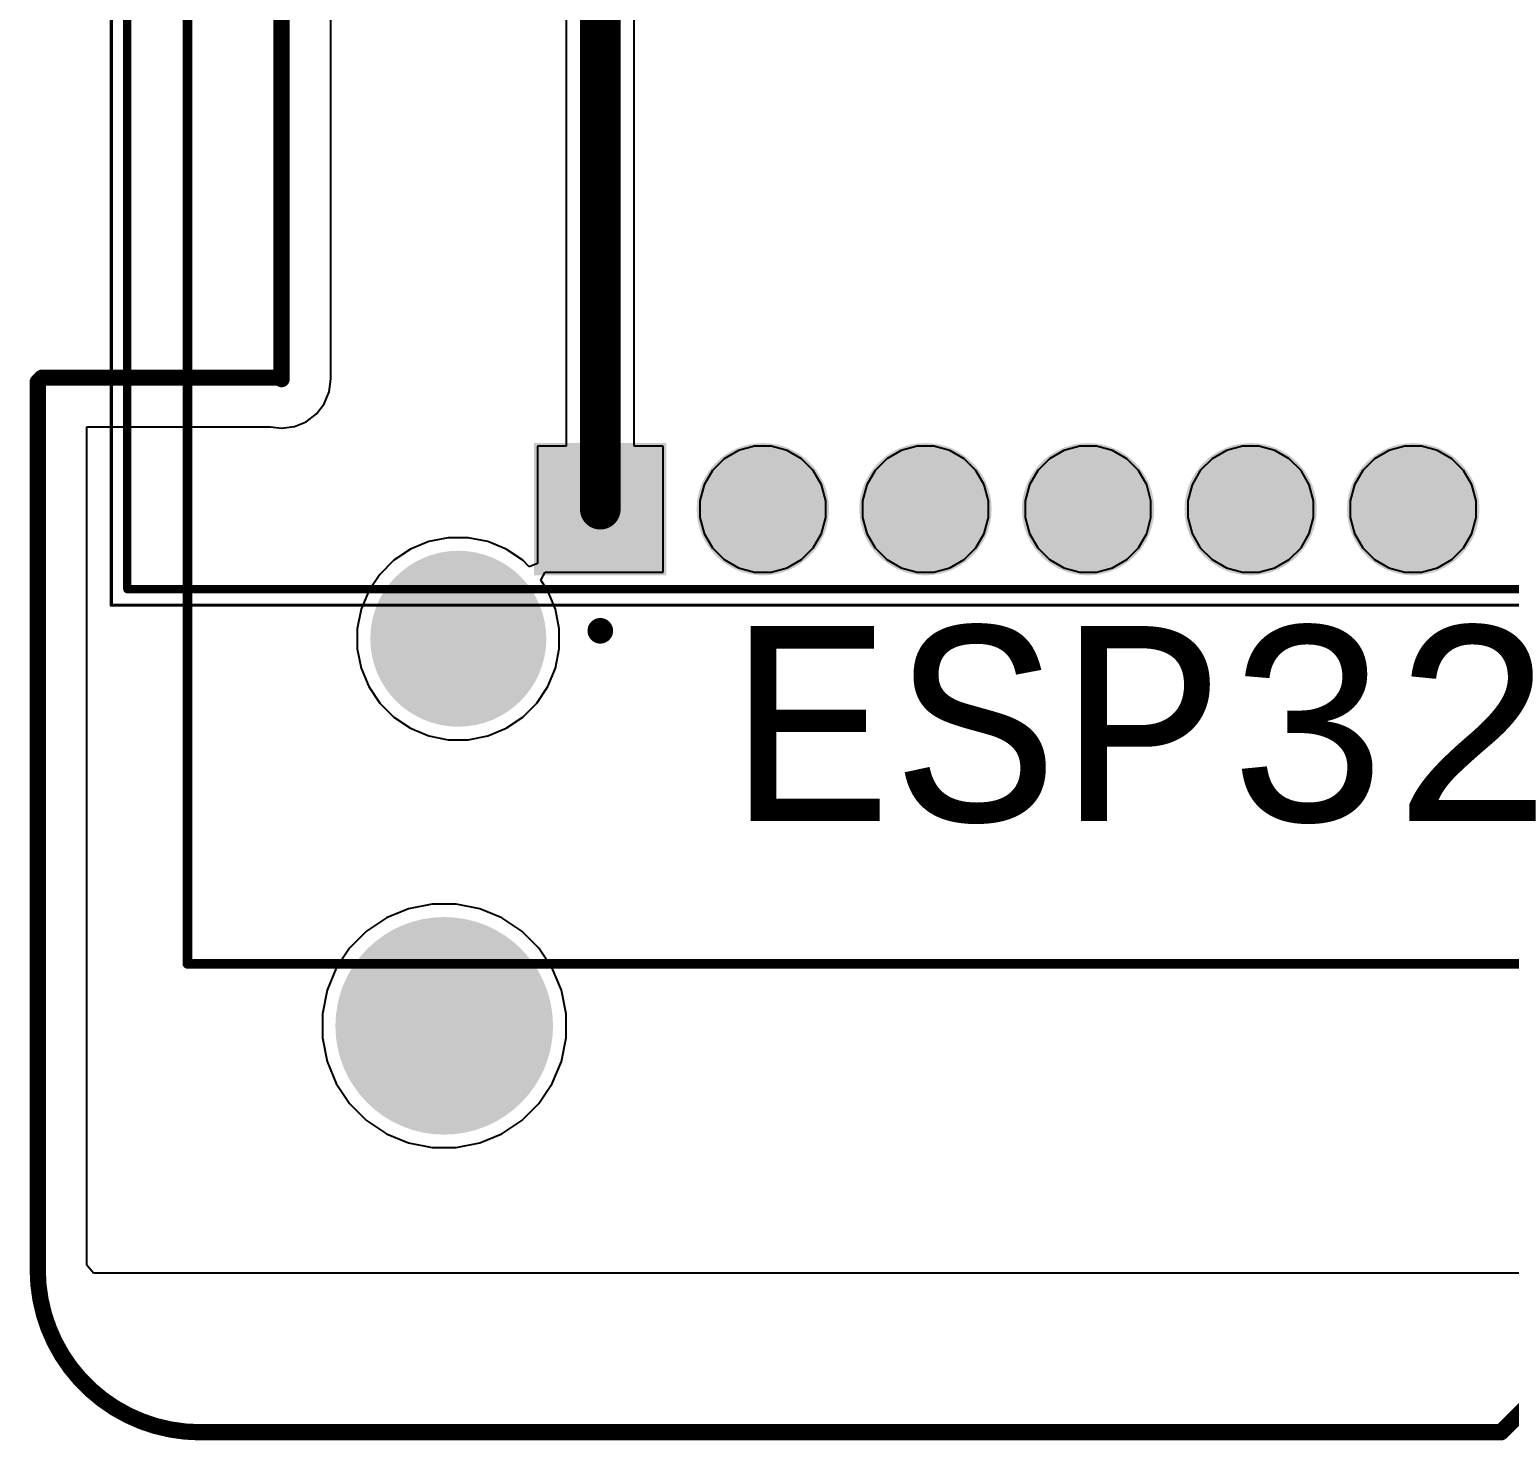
# Model space of a CAD drawing. Header units: inches. Extents: x -0.01 to 8.25, y -0.01 to 4.91.
# Drawn here: x -0.005 to 0.905, y -0.005 to 0.863 of the extents above; entities that cross this region are included whole.
import ezdxf

# ---------------------------------------------------------------- set-up
doc = ezdxf.new("R2010")
doc.units = ezdxf.units.IN
doc.header["$MEASUREMENT"] = 0
for name, color, linetype in [('Board', 6, 'Continuous'), ('Bottom Layer', 5, 'Continuous'), ('Bottom Solder', 6, 'Continuous'), ('Multi-Layer', 9, 'Continuous'), ('Pad Holes', 156, 'Continuous'), ('Top Assembly', 56, 'Continuous'), ('Top Courtyard', 56, 'Continuous'), ('Top Layer', 1, 'Continuous'), ('Top Overlay', 2, 'Continuous'), ('Top Solder', 216, 'Continuous')]:
    doc.layers.add(name, color=color, linetype=linetype)
doc.styles.add('Consolas', font='', dxfattribs={"height": 0.2})
doc.styles.get('Consolas').set_extended_font_data('Consolas')

# ---------------------------------------------------------------- blocks, each defined once
blk = doc.blocks.new('MODULE_ESP32_DEVKITC_32D_37')
at = {"layer": 'Bottom Layer'}
blk.add_hatch(color=5, dxfattribs=at).paths.add_polyline_path([(-0.53071, 0.80866), (-0.46929, 0.80866), (-0.46929, 0.74724), (-0.53071, 0.74724)])
h = blk.add_hatch(color=5, dxfattribs=at)
edge = h.paths.add_edge_path()
edge.add_arc((-0.5, 0.67795), 0.03071, 0, 360)
h = blk.add_hatch(color=5, dxfattribs=at)
edge = h.paths.add_edge_path()
edge.add_arc((-0.5, 0.57795), 0.03071, 0, 360)
h = blk.add_hatch(color=5, dxfattribs=at)
edge = h.paths.add_edge_path()
edge.add_arc((-0.5, 0.47795), 0.03071, 0, 360)
h = blk.add_hatch(color=5, dxfattribs=at)
edge = h.paths.add_edge_path()
edge.add_arc((-0.5, 0.37795), 0.03071, 0, 360)
h = blk.add_hatch(color=5, dxfattribs=at)
edge = h.paths.add_edge_path()
edge.add_arc((-0.5, 0.27795), 0.03071, 0, 360)
at = {"layer": 'Bottom Solder'}
blk.add_hatch(color=6, dxfattribs=at).paths.add_polyline_path([(-0.54071, 0.81866), (-0.45929, 0.81866), (-0.45929, 0.73724), (-0.54071, 0.73724)])
h = blk.add_hatch(color=6, dxfattribs=at)
edge = h.paths.add_edge_path()
edge.add_arc((-0.5, 0.67795), 0.04071, 0, 360)
h = blk.add_hatch(color=6, dxfattribs=at)
edge = h.paths.add_edge_path()
edge.add_arc((-0.5, 0.57795), 0.04071, 0, 360)
h = blk.add_hatch(color=6, dxfattribs=at)
edge = h.paths.add_edge_path()
edge.add_arc((-0.5, 0.47795), 0.04071, 0, 360)
h = blk.add_hatch(color=6, dxfattribs=at)
edge = h.paths.add_edge_path()
edge.add_arc((-0.5, 0.37795), 0.04071, 0, 360)
h = blk.add_hatch(color=6, dxfattribs=at)
edge = h.paths.add_edge_path()
edge.add_arc((-0.5, 0.27795), 0.04071, 0, 360)
at = {"layer": 'Multi-Layer'}
h = blk.add_hatch(color=9, dxfattribs=at)
edge = h.paths.add_edge_path()
edge.add_arc((-0.5, 0.67795), 0.03071, 0, 360)
h = blk.add_hatch(color=9, dxfattribs=at)
edge = h.paths.add_edge_path()
edge.add_arc((-0.5, 0.57795), 0.03071, 0, 360)
h = blk.add_hatch(color=9, dxfattribs=at)
edge = h.paths.add_edge_path()
edge.add_arc((-0.5, 0.47795), 0.03071, 0, 360)
h = blk.add_hatch(color=9, dxfattribs=at)
edge = h.paths.add_edge_path()
edge.add_arc((-0.5, 0.37795), 0.03071, 0, 360)
h = blk.add_hatch(color=9, dxfattribs=at)
edge = h.paths.add_edge_path()
edge.add_arc((-0.5, 0.27795), 0.03071, 0, 360)
at = {"layer": 'Pad Holes'}
h = blk.add_hatch(color=7, dxfattribs=at)
edge = h.paths.add_edge_path()
edge.add_arc((-0.5, 0.77795), 0.02047, 0, 360)
h = blk.add_hatch(color=7, dxfattribs=at)
edge = h.paths.add_edge_path()
edge.add_arc((-0.5, 0.67795), 0.02047, 0, 360)
h = blk.add_hatch(color=7, dxfattribs=at)
edge = h.paths.add_edge_path()
edge.add_arc((-0.5, 0.57795), 0.02047, 0, 360)
h = blk.add_hatch(color=7, dxfattribs=at)
edge = h.paths.add_edge_path()
edge.add_arc((-0.5, 0.47795), 0.02047, 0, 360)
h = blk.add_hatch(color=7, dxfattribs=at)
edge = h.paths.add_edge_path()
edge.add_arc((-0.5, 0.37795), 0.02047, 0, 360)
h = blk.add_hatch(color=7, dxfattribs=at)
edge = h.paths.add_edge_path()
edge.add_arc((-0.5, 0.27795), 0.02047, 0, 360)
at = {"layer": 'Top Layer'}
blk.add_hatch(color=1, dxfattribs=at).paths.add_polyline_path([(-0.53071, 0.80866), (-0.46929, 0.80866), (-0.46929, 0.74724), (-0.53071, 0.74724)])
h = blk.add_hatch(color=1, dxfattribs=at)
edge = h.paths.add_edge_path()
edge.add_arc((-0.5, 0.67795), 0.03071, 0, 360)
h = blk.add_hatch(color=1, dxfattribs=at)
edge = h.paths.add_edge_path()
edge.add_arc((-0.5, 0.57795), 0.03071, 0, 360)
h = blk.add_hatch(color=1, dxfattribs=at)
edge = h.paths.add_edge_path()
edge.add_arc((-0.5, 0.47795), 0.03071, 0, 360)
h = blk.add_hatch(color=1, dxfattribs=at)
edge = h.paths.add_edge_path()
edge.add_arc((-0.5, 0.37795), 0.03071, 0, 360)
h = blk.add_hatch(color=1, dxfattribs=at)
edge = h.paths.add_edge_path()
edge.add_arc((-0.5, 0.27795), 0.03071, 0, 360)
at = {"layer": 'Top Solder'}
blk.add_hatch(color=216, dxfattribs=at).paths.add_polyline_path([(-0.54071, 0.81866), (-0.45929, 0.81866), (-0.45929, 0.73724), (-0.54071, 0.73724)])
h = blk.add_hatch(color=216, dxfattribs=at)
edge = h.paths.add_edge_path()
edge.add_arc((-0.5, 0.67795), 0.04071, 0, 360)
h = blk.add_hatch(color=216, dxfattribs=at)
edge = h.paths.add_edge_path()
edge.add_arc((-0.5, 0.57795), 0.04071, 0, 360)
h = blk.add_hatch(color=216, dxfattribs=at)
edge = h.paths.add_edge_path()
edge.add_arc((-0.5, 0.47795), 0.04071, 0, 360)
h = blk.add_hatch(color=216, dxfattribs=at)
edge = h.paths.add_edge_path()
edge.add_arc((-0.5, 0.37795), 0.04071, 0, 360)
h = blk.add_hatch(color=216, dxfattribs=at)
edge = h.paths.add_edge_path()
edge.add_arc((-0.5, 0.27795), 0.04071, 0, 360)
at = {"layer": 'Top Assembly'}
for points in [[(-0.54921, 1.0689, 0.005, 0.005, 0), (0.54921, 1.0689, 0.005, 0.005, 0)], [(-0.54921, 1.0689, 0.005, 0.005, 0), (-0.54921, -1.07283, 0.005, 0.005, 0)]]:
    blk.add_lwpolyline(points, format="xyseb", dxfattribs=at)
for points in [[(-0.55046, 1.0689, 0.0025, 0.0025, 1), (-0.54796, 1.0689, 0.0025, 0.0025, 1)], [(-0.55046, 1.0689, 0.0025, 0.0025, 1), (-0.54796, 1.0689, 0.0025, 0.0025, 1)], [(-0.57087, 0.77795, 0.00787, 0.00787, 1), (-0.57874, 0.77795, 0.00787, 0.00787, 1)], [(-0.58071, 0.77795, 0.00394, 0.00394, 1), (-0.57677, 0.77795, 0.00394, 0.00394, 1)], [(-0.57283, 0.77795, 0.00394, 0.00394, 1), (-0.5689, 0.77795, 0.00394, 0.00394, 1)]]:
    blk.add_lwpolyline(points, format="xyseb", close=True, dxfattribs=at)
at = {"layer": 'Top Courtyard'}
for points in [[(-0.55906, 1.07874, 0.00197, 0.00197, 0), (0.55906, 1.07874, 0.00197, 0.00197, 0)], [(-0.55906, 1.07874, 0.00197, 0.00197, 0), (-0.55906, -1.08268, 0.00197, 0.00197, 0)]]:
    blk.add_lwpolyline(points, format="xyseb", dxfattribs=at)
blk.add_lwpolyline([(-0.55955, 1.07874, 0.000984, 0.000984, 1), (-0.55856, 1.07874, 0.000984, 0.000984, 1)], format="xyseb", close=True, dxfattribs=at)
blk.add_lwpolyline([(-0.55955, 1.07874, 0.000984, 0.000984, 1), (-0.55856, 1.07874, 0.000984, 0.000984, 1)], format="xyseb", close=True, dxfattribs=at)
at = {"layer": 'Top Overlay'}
for points in [[(-0.54921, 1.0689, 0.005, 0.005, 0), (-0.54921, -1.07283, 0.005, 0.005, 0)], [(-0.54921, 1.0689, 0.005, 0.005, 0), (0.54921, 1.0689, 0.005, 0.005, 0)]]:
    blk.add_lwpolyline(points, format="xyseb", dxfattribs=at)
for points in [[(-0.55046, 1.0689, 0.0025, 0.0025, 1), (-0.54796, 1.0689, 0.0025, 0.0025, 1)], [(-0.55046, 1.0689, 0.0025, 0.0025, 1), (-0.54796, 1.0689, 0.0025, 0.0025, 1)], [(-0.57087, 0.77795, 0.00787, 0.00787, 1), (-0.57874, 0.77795, 0.00787, 0.00787, 1)], [(-0.58071, 0.77795, 0.00394, 0.00394, 1), (-0.57677, 0.77795, 0.00394, 0.00394, 1)], [(-0.57283, 0.77795, 0.00394, 0.00394, 1), (-0.5689, 0.77795, 0.00394, 0.00394, 1)]]:
    blk.add_lwpolyline(points, format="xyseb", close=True, dxfattribs=at)
blk = doc.blocks.new('RPI_ZERO_W_38')
at = {"layer": 'Pad Holes'}
h = blk.add_hatch(color=7, dxfattribs=at)
edge = h.paths.add_edge_path()
edge.add_arc((-2.28346, 0), 0.05413, 0, 360)
at = {"layer": 'Top Overlay'}
for points in [[(-2.45, -0.2, 0.006, 0.006, 0), (-2.45, 1.05, 0.006, 0.006, 0)], [(-2.45, -0.2, 0.006, 0.006, 0), (0.2, -0.2, 0.006, 0.006, 0)]]:
    blk.add_lwpolyline(points, format="xyseb", dxfattribs=at)
blk.add_lwpolyline([(-2.4515, -0.2, 0.003, 0.003, 1), (-2.4485, -0.2, 0.003, 0.003, 1)], format="xyseb", close=True, dxfattribs=at)
blk.add_lwpolyline([(-2.4515, -0.2, 0.003, 0.003, 1), (-2.4485, -0.2, 0.003, 0.003, 1)], format="xyseb", close=True, dxfattribs=at)

msp = doc.modelspace()

# ---------------------------------------------------------------- hatches: boundary and pattern name
at = {"layer": 'Bottom Solder'}
msp.add_hatch(color=6, dxfattribs=at).paths.add_polyline_path([(0.255, 0.26), (0.245, 0.26), (0.24, 0.255), (0.24, 0.245), (0.245, 0.24), (0.255, 0.24), (0.26, 0.245), (0.26, 0.255)])
at = {"layer": 'Pad Holes'}
h = msp.add_hatch(color=7, dxfattribs=at)
edge = h.paths.add_edge_path()
edge.add_arc((0.25, 0.25), 0.06693, 0, 360)
at = {"layer": 'Top Solder'}
msp.add_hatch(color=216, dxfattribs=at).paths.add_polyline_path([(0.255, 0.26), (0.245, 0.26), (0.24, 0.255), (0.24, 0.245), (0.245, 0.24), (0.255, 0.24), (0.26, 0.245), (0.26, 0.255)])

# ---------------------------------------------------------------- linework, layer by layer
at = {"layer": 'Board'}
for points in [[(0.15, 0.6478, 0.01, 0.01, 0), (0.15, 1.3478, 0.01, 0.01, 0)], [(0, 0.64602, 0.01, 0.01, 0), (0.00268, 0.6487, 0.01, 0.01, 0)], [(0, 0.1, 0.01, 0.01, 0), (0, 0.64602, 0.01, 0.01, 0)], [(0.00268, 0.6487, 0.01, 0.01, 0), (0.14909, 0.6487, 0.01, 0.01, 0)], [(0.14909, 0.6487, 0.01, 0.01, 0), (0.15, 0.6478, 0.01, 0.01, 0)], [(0.1, 0, 0.01, 0.01, -0.414214), (0, 0.1, 0.01, 0.01, 0)], [(0.9, 0, 0.01, 0.01, 0), (0.9978, 0.0978, 0.01, 0.01, 0)], [(0.1, 0, 0.01, 0.01, 0), (0.9, 0, 0.01, 0.01, 0)]]:
    msp.add_lwpolyline(points, format="xyseb", dxfattribs=at)
for points in [[(-0.0025, 0.64602, 0.005, 0.005, 1), (0.0025, 0.64602, 0.005, 0.005, 1)], [(-0.0025, 0.64602, 0.005, 0.005, 1), (0.0025, 0.64602, 0.005, 0.005, 1)], [(0.00018, 0.6487, 0.005, 0.005, 1), (0.00518, 0.6487, 0.005, 0.005, 1)], [(0.00018, 0.6487, 0.005, 0.005, 1), (0.00518, 0.6487, 0.005, 0.005, 1)], [(0.14659, 0.6487, 0.005, 0.005, 1), (0.15159, 0.6487, 0.005, 0.005, 1)], [(0.14659, 0.6487, 0.005, 0.005, 1), (0.15159, 0.6487, 0.005, 0.005, 1)], [(0.1475, 0.6478, 0.005, 0.005, 1), (0.1525, 0.6478, 0.005, 0.005, 1)], [(0.1475, 0.6478, 0.005, 0.005, 1), (0.1525, 0.6478, 0.005, 0.005, 1)], [(-0.0025, 0.1, 0.005, 0.005, 1), (0.0025, 0.1, 0.005, 0.005, 1)], [(-0.0025, 0.1, 0.005, 0.005, 1), (0.0025, 0.1, 0.005, 0.005, 1)], [(0.0975, 0, 0.005, 0.005, 1), (0.1025, 0, 0.005, 0.005, 1)], [(0.0975, 0, 0.005, 0.005, 1), (0.1025, 0, 0.005, 0.005, 1)], [(0.8975, 0, 0.005, 0.005, 1), (0.9025, 0, 0.005, 0.005, 1)], [(0.8975, 0, 0.005, 0.005, 1), (0.9025, 0, 0.005, 0.005, 1)]]:
    msp.add_lwpolyline(points, format="xyseb", close=True, dxfattribs=at)
at = {"layer": 'Bottom Layer'}
for p, q in [((0.18026, 0.6478), (0.18026, 1.3478)), ((0.3251, 1.25189), (0.3251, 0.6065)), ((0.3669, 0.6065), (0.3669, 1.24323)), ((0.17923, 0.63997), (0.18026, 0.6478)), ((0.17621, 0.63267), (0.17923, 0.63997)), ((0.1714, 0.6264), (0.17621, 0.63267)), ((0.15783, 0.61857), (0.16513, 0.62159)), ((0.16513, 0.62159), (0.1714, 0.6264)), ((0.03026, 0.1028), (0.03026, 0.61844)), ((0.03026, 0.61844), (0.14312, 0.61844)), ((0.14312, 0.61844), (0.15, 0.61754)), ((0.15, 0.61754), (0.15783, 0.61857)), ((0.3251, 0.6065), (0.30729, 0.6065)), ((0.30729, 0.6065), (0.30729, 0.53442)), ((0.38471, 0.6065), (0.3669, 0.6065)), ((0.38471, 0.52909), (0.38471, 0.6065)), ((0.43106, 0.60387), (0.42223, 0.59877)), ((0.4409, 0.6065), (0.43106, 0.60387)), ((0.4511, 0.6065), (0.4409, 0.6065)), ((0.46094, 0.60387), (0.4511, 0.6065)), ((0.46977, 0.59877), (0.46094, 0.60387)), ((0.53106, 0.60387), (0.52223, 0.59877)), ((0.5409, 0.6065), (0.53106, 0.60387)), ((0.5511, 0.6065), (0.5409, 0.6065)), ((0.56094, 0.60387), (0.5511, 0.6065)), ((0.56977, 0.59877), (0.56094, 0.60387)), ((0.63106, 0.60387), (0.62223, 0.59877)), ((0.6409, 0.6065), (0.63106, 0.60387)), ((0.6511, 0.6065), (0.6409, 0.6065)), ((0.66094, 0.60387), (0.6511, 0.6065)), ((0.66977, 0.59877), (0.66094, 0.60387)), ((0.73106, 0.60387), (0.72223, 0.59877)), ((0.7409, 0.6065), (0.73106, 0.60387)), ((0.7511, 0.6065), (0.7409, 0.6065)), ((0.76094, 0.60387), (0.7511, 0.6065)), ((0.76977, 0.59877), (0.76094, 0.60387)), ((0.83106, 0.60387), (0.82223, 0.59877)), ((0.8409, 0.6065), (0.83106, 0.60387)), ((0.8511, 0.6065), (0.8409, 0.6065)), ((0.86094, 0.60387), (0.8511, 0.6065)), ((0.86977, 0.59877), (0.86094, 0.60387)), ((0.42223, 0.59877), (0.41503, 0.59156)), ((0.47698, 0.59156), (0.46977, 0.59877)), ((0.52223, 0.59877), (0.51503, 0.59156)), ((0.57698, 0.59156), (0.56977, 0.59877)), ((0.62223, 0.59877), (0.61503, 0.59156)), ((0.67698, 0.59156), (0.66977, 0.59877)), ((0.72223, 0.59877), (0.71503, 0.59156)), ((0.77698, 0.59156), (0.76977, 0.59877)), ((0.82223, 0.59877), (0.81503, 0.59156)), ((0.87698, 0.59156), (0.86977, 0.59877)), ((0.40993, 0.58274), (0.40729, 0.57289)), ((0.41503, 0.59156), (0.40993, 0.58274)), ((0.48207, 0.58274), (0.47698, 0.59156)), ((0.48471, 0.57289), (0.48207, 0.58274)), ((0.50993, 0.58274), (0.50729, 0.57289)), ((0.51503, 0.59156), (0.50993, 0.58274)), ((0.58207, 0.58274), (0.57698, 0.59156)), ((0.58471, 0.57289), (0.58207, 0.58274)), ((0.60993, 0.58274), (0.60729, 0.57289)), ((0.61503, 0.59156), (0.60993, 0.58274)), ((0.68207, 0.58274), (0.67698, 0.59156)), ((0.68471, 0.57289), (0.68207, 0.58274)), ((0.70993, 0.58274), (0.70729, 0.57289)), ((0.71503, 0.59156), (0.70993, 0.58274)), ((0.78207, 0.58274), (0.77698, 0.59156)), ((0.78471, 0.57289), (0.78207, 0.58274)), ((0.80993, 0.58274), (0.80729, 0.57289)), ((0.81503, 0.59156), (0.80993, 0.58274)), ((0.88207, 0.58274), (0.87698, 0.59156)), ((0.88471, 0.57289), (0.88207, 0.58274)), ((0.40729, 0.57289), (0.40729, 0.5627)), ((0.48471, 0.5627), (0.48471, 0.57289)), ((0.50729, 0.57289), (0.50729, 0.5627)), ((0.58471, 0.5627), (0.58471, 0.57289)), ((0.60729, 0.57289), (0.60729, 0.5627)), ((0.68471, 0.5627), (0.68471, 0.57289)), ((0.70729, 0.57289), (0.70729, 0.5627)), ((0.78471, 0.5627), (0.78471, 0.57289)), ((0.80729, 0.57289), (0.80729, 0.5627)), ((0.88471, 0.5627), (0.88471, 0.57289)), ((0.40729, 0.5627), (0.40993, 0.55286)), ((0.48207, 0.55286), (0.48471, 0.5627)), ((0.50729, 0.5627), (0.50993, 0.55286)), ((0.58207, 0.55286), (0.58471, 0.5627)), ((0.60729, 0.5627), (0.60993, 0.55286)), ((0.68207, 0.55286), (0.68471, 0.5627)), ((0.70729, 0.5627), (0.70993, 0.55286)), ((0.78207, 0.55286), (0.78471, 0.5627)), ((0.80729, 0.5627), (0.80993, 0.55286)), ((0.88207, 0.55286), (0.88471, 0.5627)), ((0.24054, 0.54786), (0.22923, 0.54317)), ((0.25254, 0.55025), (0.24054, 0.54786)), ((0.26478, 0.55025), (0.25254, 0.55025)), ((0.27679, 0.54786), (0.26478, 0.55025)), ((0.28809, 0.54317), (0.27679, 0.54786)), ((0.40993, 0.55286), (0.41503, 0.54403)), ((0.47698, 0.54403), (0.48207, 0.55286)), ((0.50993, 0.55286), (0.51503, 0.54403)), ((0.57698, 0.54403), (0.58207, 0.55286)), ((0.60993, 0.55286), (0.61503, 0.54403)), ((0.67698, 0.54403), (0.68207, 0.55286)), ((0.70993, 0.55286), (0.71503, 0.54403)), ((0.77698, 0.54403), (0.78207, 0.55286)), ((0.80993, 0.55286), (0.81503, 0.54403)), ((0.87698, 0.54403), (0.88207, 0.55286)), ((0.22923, 0.54317), (0.21905, 0.53637)), ((0.29827, 0.53637), (0.28809, 0.54317)), ((0.41503, 0.54403), (0.42223, 0.53682)), ((0.46977, 0.53682), (0.47698, 0.54403)), ((0.51503, 0.54403), (0.52223, 0.53682)), ((0.56977, 0.53682), (0.57698, 0.54403)), ((0.61503, 0.54403), (0.62223, 0.53682)), ((0.66977, 0.53682), (0.67698, 0.54403)), ((0.71503, 0.54403), (0.72223, 0.53682)), ((0.76977, 0.53682), (0.77698, 0.54403)), ((0.81503, 0.54403), (0.82223, 0.53682)), ((0.86977, 0.53682), (0.87698, 0.54403)), ((0.21905, 0.53637), (0.2104, 0.52772)), ((0.30229, 0.53235), (0.29827, 0.53637)), ((0.30729, 0.53442), (0.30229, 0.53235)), ((0.30935, 0.52409), (0.31202, 0.52909)), ((0.31202, 0.52909), (0.38471, 0.52909)), ((0.42223, 0.53682), (0.43106, 0.53173)), ((0.43106, 0.53173), (0.4409, 0.52909)), ((0.4409, 0.52909), (0.4511, 0.52909)), ((0.4511, 0.52909), (0.46094, 0.53173)), ((0.46094, 0.53173), (0.46977, 0.53682)), ((0.52223, 0.53682), (0.53106, 0.53173)), ((0.53106, 0.53173), (0.5409, 0.52909)), ((0.5409, 0.52909), (0.5511, 0.52909)), ((0.5511, 0.52909), (0.56094, 0.53173)), ((0.56094, 0.53173), (0.56977, 0.53682)), ((0.62223, 0.53682), (0.63106, 0.53173)), ((0.63106, 0.53173), (0.6409, 0.52909)), ((0.6409, 0.52909), (0.6511, 0.52909)), ((0.6511, 0.52909), (0.66094, 0.53173)), ((0.66094, 0.53173), (0.66977, 0.53682)), ((0.72223, 0.53682), (0.73106, 0.53173)), ((0.73106, 0.53173), (0.7409, 0.52909)), ((0.7409, 0.52909), (0.7511, 0.52909)), ((0.7511, 0.52909), (0.76094, 0.53173)), ((0.76094, 0.53173), (0.76977, 0.53682)), ((0.82223, 0.53682), (0.83106, 0.53173)), ((0.83106, 0.53173), (0.8409, 0.52909)), ((0.8409, 0.52909), (0.8511, 0.52909)), ((0.8511, 0.52909), (0.86094, 0.53173)), ((0.86094, 0.53173), (0.86977, 0.53682)), ((0.2104, 0.52772), (0.2036, 0.51754)), ((0.31372, 0.51754), (0.30935, 0.52409)), ((0.2036, 0.51754), (0.19892, 0.50623)), ((0.31841, 0.50623), (0.31372, 0.51754)), ((0.19892, 0.50623), (0.19653, 0.49423)), ((0.3208, 0.49423), (0.31841, 0.50623)), ((0.19653, 0.49423), (0.19653, 0.48199)), ((0.3208, 0.48199), (0.3208, 0.49423)), ((0.19653, 0.48199), (0.19892, 0.46999)), ((0.31841, 0.46999), (0.3208, 0.48199)), ((0.19892, 0.46999), (0.2036, 0.45868)), ((0.31372, 0.45868), (0.31841, 0.46999)), ((0.2036, 0.45868), (0.2104, 0.4485)), ((0.30692, 0.4485), (0.31372, 0.45868)), ((0.2104, 0.4485), (0.21905, 0.43985)), ((0.29827, 0.43985), (0.30692, 0.4485)), ((0.21905, 0.43985), (0.22923, 0.43305)), ((0.28809, 0.43305), (0.29827, 0.43985)), ((0.22923, 0.43305), (0.24054, 0.42837)), ((0.24054, 0.42837), (0.25254, 0.42598)), ((0.26478, 0.42598), (0.27679, 0.42837)), ((0.27679, 0.42837), (0.28809, 0.43305)), ((0.25254, 0.42598), (0.26478, 0.42598)), ((0.22814, 0.32205), (0.21451, 0.3164)), ((0.24262, 0.32493), (0.22814, 0.32205)), ((0.25738, 0.32493), (0.24262, 0.32493)), ((0.27186, 0.32205), (0.25738, 0.32493)), ((0.28549, 0.3164), (0.27186, 0.32205)), ((0.21451, 0.3164), (0.20224, 0.3082)), ((0.29776, 0.3082), (0.28549, 0.3164)), ((0.20224, 0.3082), (0.1918, 0.29776)), ((0.3082, 0.29776), (0.29776, 0.3082)), ((0.1918, 0.29776), (0.1836, 0.28549)), ((0.3164, 0.28549), (0.3082, 0.29776)), ((0.1836, 0.28549), (0.17795, 0.27186)), ((0.32205, 0.27186), (0.3164, 0.28549)), ((0.17795, 0.27186), (0.17507, 0.25738)), ((0.32493, 0.25738), (0.32205, 0.27186)), ((0.17507, 0.25738), (0.17507, 0.24262)), ((0.32493, 0.24262), (0.32493, 0.25738)), ((0.17507, 0.24262), (0.17795, 0.22814)), ((0.32205, 0.22814), (0.32493, 0.24262)), ((0.17795, 0.22814), (0.1836, 0.21451)), ((0.3164, 0.21451), (0.32205, 0.22814)), ((0.1836, 0.21451), (0.1918, 0.20224)), ((0.3082, 0.20224), (0.3164, 0.21451)), ((0.1918, 0.20224), (0.20224, 0.1918)), ((0.29776, 0.1918), (0.3082, 0.20224)), ((0.20224, 0.1918), (0.21451, 0.1836)), ((0.28549, 0.1836), (0.29776, 0.1918)), ((0.21451, 0.1836), (0.22814, 0.17795)), ((0.27186, 0.17795), (0.28549, 0.1836)), ((0.22814, 0.17795), (0.24262, 0.17507)), ((0.24262, 0.17507), (0.25738, 0.17507)), ((0.25738, 0.17507), (0.27186, 0.17795)), ((0.03435, 0.0978), (0.03026, 0.1028)), ((0.955, 0.0978), (0.03435, 0.0978))]:
    msp.add_line(p, q, dxfattribs=at)
msp.add_lwpolyline([(0.346, 0.5678, 0.025, 0.025, 0), (0.346, 1.25189, 0.025, 0.025, 0)], format="xyseb", dxfattribs=at)
msp.add_lwpolyline([(0.33975, 0.5678, 0.0125, 0.0125, 1), (0.35225, 0.5678, 0.0125, 0.0125, 1)], format="xyseb", close=True, dxfattribs=at)

# ---------------------------------------------------------------- block references
at = {"rotation": 90}
msp.add_blockref('MODULE_ESP32_DEVKITC_32D_37', (1.12395, 1.0678), dxfattribs=at)
msp.add_blockref('RPI_ZERO_W_38', (2.54213, 0.48811))

# ---------------------------------------------------------------- texts
at = {"layer": 'Top Overlay', "style": 'Consolas'}
msp.add_text('ESP32', height=0.12, dxfattribs=at).set_placement((0.425, 0.3759))

doc.saveas('drawing.dxf')
